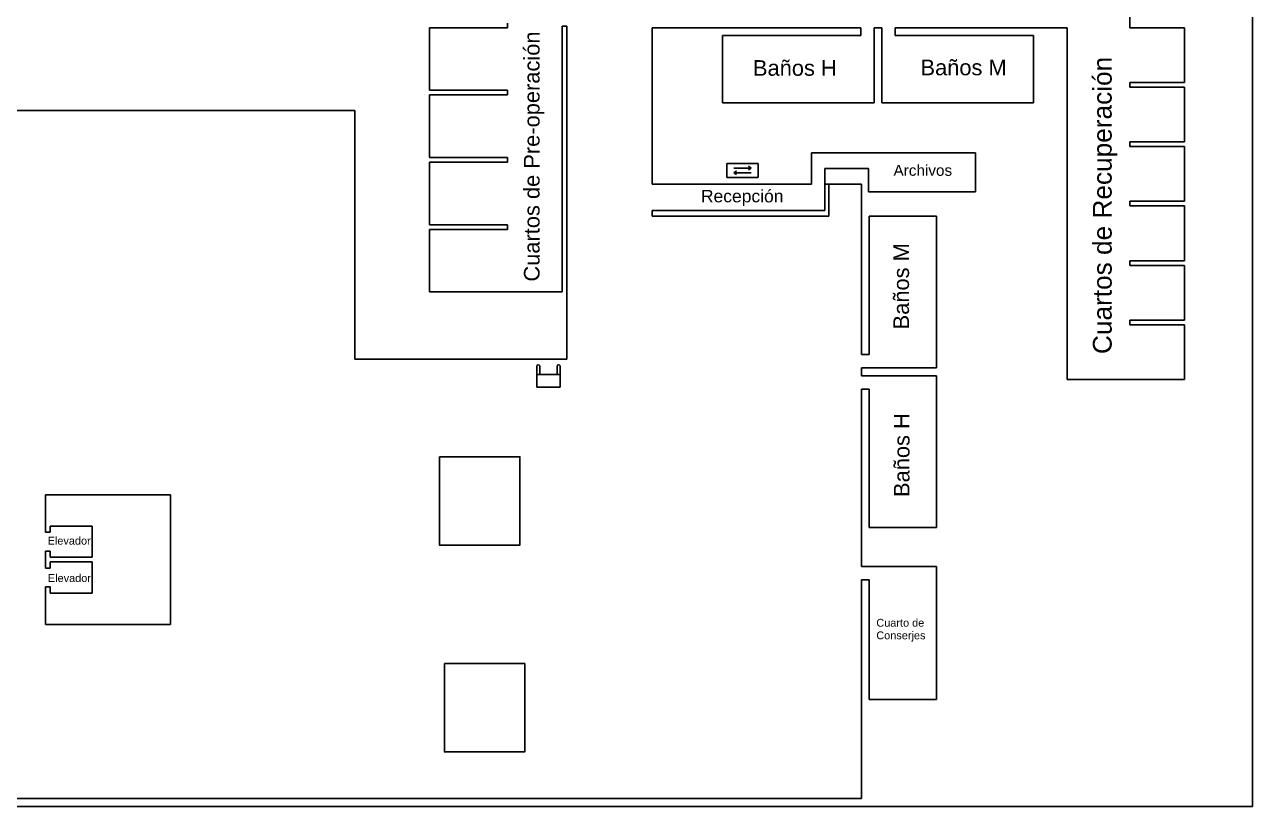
# Model space of a CAD drawing. Header units: millimetres. Extents: x 241 to 740, y 2361 to 4836.
# Drawn here: x 362.7 to 441.2, y 2360.5 to 2410.5 of the extents above; entities that cross this region are included whole.
import ezdxf

# ---------------------------------------------------------------- set-up
doc = ezdxf.new("R2010")
doc.units = ezdxf.units.MM
for name, color, linetype in [('DefaultNetwork', 100, 'Continuous'), ('DefaultTags', 7, 'Continuous'), ('DefaultWalls', 5, 'Continuous')]:
    doc.layers.add(name, color=color, linetype=linetype)
doc.styles.get("Standard").update_dxf_attribs({"font": 'arial.ttf'})

msp = doc.modelspace()

# ---------------------------------------------------------------- linework, layer by layer
at = {"layer": 'DefaultNetwork', "color": 6}
for p, q in [((407.59, 2400.763), (407.59, 2401.663)), ((407.59, 2401.663), (409.59, 2401.663)), ((409.14, 2401.363), (408.04, 2401.363)), ((409.14, 2401.363), (408.979, 2401.482)), ((409.14, 2401.363), (408.979, 2401.245)), ((409.59, 2401.663), (409.59, 2400.763)), ((409.59, 2400.763), (407.59, 2400.763)), ((408.04, 2401.063), (408.201, 2401.182)), ((408.04, 2401.063), (409.14, 2401.063)), ((408.04, 2401.063), (408.201, 2400.945))]:
    msp.add_line(p, q, dxfattribs=at)
at = {"layer": 'DefaultNetwork'}
for p, q in [((395.42, 2388.16), (395.42, 2388.679)), ((395.42, 2388.16), (395.42, 2387.36)), ((396.92, 2388.16), (395.42, 2388.16)), ((395.62, 2388.679), (395.62, 2388.16)), ((396.72, 2388.16), (396.72, 2388.679)), ((396.92, 2388.679), (396.92, 2388.16)), ((396.92, 2387.36), (396.92, 2388.16)), ((395.42, 2387.36), (396.92, 2387.36))]:
    msp.add_line(p, q, dxfattribs=at)
for centre in [(395.52, 2388.679), (396.82, 2388.679)]:
    msp.add_arc(centre, 0.1, 0, 180, dxfattribs=at)
at = {"layer": 'DefaultWalls'}
for p, q in [((441.207, 2431.241), (441.207, 2360.541)), ((441.207, 2431.241), (441.207, 2360.541)), ((441.207, 2431.241), (441.207, 2360.541)), ((441.207, 2431.241), (441.207, 2360.541)), ((433.357, 2411.641), (433.357, 2410.441)), ((433.357, 2411.641), (433.357, 2410.441)), ((433.357, 2411.641), (433.357, 2410.441)), ((433.357, 2411.641), (433.357, 2410.441)), ((392.557, 2410.341), (388.557, 2410.341)), ((388.557, 2410.341), (388.557, 2406.341)), ((392.557, 2410.341), (388.557, 2410.341)), ((388.557, 2410.341), (388.557, 2406.341)), ((392.557, 2410.341), (388.557, 2410.341)), ((388.557, 2410.341), (388.557, 2406.341)), ((392.557, 2410.341), (388.557, 2410.341)), ((388.557, 2410.341), (388.557, 2406.341)), ((392.557, 2410.341), (393.557, 2410.341)), ((392.557, 2410.341), (393.557, 2410.341)), ((392.557, 2410.341), (393.557, 2410.341)), ((392.557, 2410.341), (393.557, 2410.341)), ((393.557, 2410.341), (393.557, 2410.641)), ((393.557, 2410.341), (393.557, 2410.641)), ((393.557, 2410.341), (393.557, 2410.641)), ((393.557, 2410.341), (393.557, 2410.641)), ((397.057, 2393.441), (397.057, 2410.441)), ((397.057, 2410.441), (397.357, 2410.441)), ((397.057, 2393.441), (397.057, 2410.441)), ((397.057, 2410.441), (397.357, 2410.441)), ((397.057, 2393.441), (397.057, 2410.441)), ((397.057, 2410.441), (397.357, 2410.441)), ((397.057, 2393.441), (397.057, 2410.441)), ((397.057, 2410.441), (397.357, 2410.441)), ((397.357, 2410.441), (397.357, 2393.141)), ((397.357, 2410.441), (397.357, 2393.141)), ((397.357, 2410.441), (397.357, 2393.141)), ((397.357, 2410.441), (397.357, 2393.141)), ((407.307, 2410.341), (402.807, 2410.341)), ((402.807, 2410.341), (402.807, 2400.341)), ((407.307, 2410.341), (402.807, 2410.341)), ((402.807, 2410.341), (402.807, 2400.341)), ((407.307, 2410.341), (402.807, 2410.341)), ((402.807, 2410.341), (402.807, 2400.341)), ((407.307, 2410.341), (402.807, 2410.341)), ((402.807, 2410.341), (402.807, 2400.341)), ((416.157, 2410.341), (406.807, 2410.341)), ((416.157, 2410.341), (406.807, 2410.341)), ((416.157, 2410.341), (406.807, 2410.341)), ((416.157, 2410.341), (406.807, 2410.341)), ((416.157, 2410.341), (416.157, 2409.841)), ((416.157, 2410.341), (416.157, 2409.841)), ((416.157, 2410.341), (416.157, 2409.841)), ((416.157, 2410.341), (416.157, 2409.841)), ((417.007, 2410.341), (417.507, 2410.341)), ((417.507, 2410.341), (417.007, 2410.341)), ((417.007, 2410.341), (417.007, 2405.541)), ((417.007, 2410.341), (417.507, 2410.341)), ((417.507, 2410.341), (417.007, 2410.341)), ((417.007, 2410.341), (417.007, 2405.541)), ((417.007, 2410.341), (417.507, 2410.341)), ((417.507, 2410.341), (417.007, 2410.341)), ((417.007, 2410.341), (417.007, 2405.541)), ((417.007, 2410.341), (417.507, 2410.341)), ((417.507, 2410.341), (417.007, 2410.341)), ((417.007, 2410.341), (417.007, 2405.541)), ((417.507, 2410.341), (417.507, 2405.541)), ((417.507, 2410.341), (417.507, 2405.541)), ((417.507, 2410.341), (417.507, 2405.541)), ((417.507, 2410.341), (417.507, 2405.541)), ((429.357, 2410.341), (418.357, 2410.341)), ((418.357, 2410.341), (418.357, 2409.841)), ((429.357, 2410.341), (418.357, 2410.341)), ((418.357, 2410.341), (418.357, 2409.841)), ((429.357, 2410.341), (418.357, 2410.341)), ((418.357, 2410.341), (418.357, 2409.841)), ((429.357, 2410.341), (418.357, 2410.341)), ((418.357, 2410.341), (418.357, 2409.841)), ((429.357, 2410.341), (429.357, 2387.841)), ((429.357, 2410.341), (429.357, 2387.841)), ((429.357, 2410.341), (429.357, 2387.841)), ((429.357, 2410.341), (429.357, 2387.841)), ((433.357, 2410.441), (433.357, 2410.341)), ((433.357, 2410.441), (433.357, 2410.341)), ((433.357, 2410.441), (433.357, 2410.341)), ((433.357, 2410.441), (433.357, 2410.341)), ((433.357, 2410.341), (436.857, 2410.341)), ((433.357, 2410.341), (436.857, 2410.341)), ((433.357, 2410.341), (436.857, 2410.341)), ((433.357, 2410.341), (436.857, 2410.341)), ((433.657, 2410.341), (436.857, 2410.341)), ((433.657, 2410.341), (436.857, 2410.341)), ((433.657, 2410.341), (436.857, 2410.341)), ((433.657, 2410.341), (436.857, 2410.341)), ((436.857, 2406.841), (436.857, 2410.341)), ((436.857, 2406.841), (436.857, 2410.341)), ((436.857, 2406.841), (436.857, 2410.341)), ((436.857, 2406.841), (436.857, 2410.341)), ((416.157, 2409.841), (407.307, 2409.841)), ((407.307, 2409.841), (407.307, 2405.541)), ((416.157, 2409.841), (407.307, 2409.841)), ((407.307, 2409.841), (407.307, 2405.541)), ((416.157, 2409.841), (407.307, 2409.841)), ((407.307, 2409.841), (407.307, 2405.541)), ((416.157, 2409.841), (407.307, 2409.841)), ((407.307, 2409.841), (407.307, 2405.541)), ((418.357, 2409.841), (427.207, 2409.841)), ((418.357, 2409.841), (427.207, 2409.841)), ((418.357, 2409.841), (427.207, 2409.841)), ((418.357, 2409.841), (427.207, 2409.841)), ((427.207, 2405.541), (427.207, 2409.841)), ((427.207, 2405.541), (427.207, 2409.841)), ((427.207, 2405.541), (427.207, 2409.841)), ((427.207, 2405.541), (427.207, 2409.841)), ((436.857, 2406.841), (433.357, 2406.841)), ((433.357, 2406.541), (433.357, 2406.841)), ((436.857, 2406.841), (433.357, 2406.841)), ((433.357, 2406.541), (433.357, 2406.841)), ((436.857, 2406.841), (433.357, 2406.841)), ((433.357, 2406.541), (433.357, 2406.841)), ((436.857, 2406.841), (433.357, 2406.841)), ((433.357, 2406.541), (433.357, 2406.841)), ((388.257, 2406.041), (388.257, 2406.041)), ((388.257, 2406.041), (388.257, 2406.041)), ((388.257, 2406.041), (388.257, 2406.041)), ((388.257, 2406.041), (388.257, 2406.041)), ((388.557, 2406.341), (392.557, 2406.341)), ((388.557, 2406.341), (392.557, 2406.341)), ((388.557, 2406.341), (392.557, 2406.341)), ((388.557, 2406.341), (392.557, 2406.341)), ((388.557, 2406.041), (392.557, 2406.041)), ((388.557, 2406.041), (388.557, 2402.041)), ((388.557, 2406.041), (392.557, 2406.041)), ((388.557, 2406.041), (388.557, 2402.041)), ((388.557, 2406.041), (392.557, 2406.041)), ((388.557, 2406.041), (388.557, 2402.041)), ((388.557, 2406.041), (392.557, 2406.041)), ((388.557, 2406.041), (388.557, 2402.041)), ((392.557, 2406.341), (393.557, 2406.341)), ((392.557, 2406.341), (393.557, 2406.341)), ((392.557, 2406.341), (393.557, 2406.341)), ((392.557, 2406.341), (393.557, 2406.341)), ((392.557, 2406.041), (393.557, 2406.041)), ((392.557, 2406.041), (393.557, 2406.041)), ((392.557, 2406.041), (393.557, 2406.041)), ((392.557, 2406.041), (393.557, 2406.041)), ((393.557, 2406.341), (393.557, 2406.041)), ((393.557, 2406.341), (393.557, 2406.041)), ((393.557, 2406.341), (393.557, 2406.041)), ((393.557, 2406.341), (393.557, 2406.041)), ((436.857, 2406.541), (433.357, 2406.541)), ((436.857, 2406.541), (433.357, 2406.541)), ((436.857, 2406.541), (433.357, 2406.541)), ((436.857, 2406.541), (433.357, 2406.541)), ((436.857, 2406.541), (436.857, 2403.041)), ((436.857, 2406.541), (436.857, 2403.041)), ((436.857, 2406.541), (436.857, 2403.041)), ((436.857, 2406.541), (436.857, 2403.041)), ((417.007, 2405.541), (407.307, 2405.541)), ((417.007, 2405.541), (407.307, 2405.541)), ((417.007, 2405.541), (407.307, 2405.541)), ((417.007, 2405.541), (407.307, 2405.541)), ((417.007, 2405.541), (407.307, 2405.541)), ((417.007, 2405.541), (407.307, 2405.541)), ((417.007, 2405.541), (407.307, 2405.541)), ((417.007, 2405.541), (407.307, 2405.541)), ((427.207, 2405.541), (417.507, 2405.541)), ((427.207, 2405.541), (417.507, 2405.541)), ((427.207, 2405.541), (417.507, 2405.541)), ((427.207, 2405.541), (417.507, 2405.541)), ((349.207, 2405.041), (383.789, 2405.041)), ((349.207, 2405.041), (383.789, 2405.041)), ((349.207, 2405.041), (383.789, 2405.041)), ((349.207, 2405.041), (383.789, 2405.041)), ((383.789, 2405.041), (383.789, 2389.141)), ((383.789, 2405.041), (383.789, 2389.141)), ((383.789, 2405.041), (383.789, 2389.141)), ((383.789, 2405.041), (383.789, 2389.141)), ((436.857, 2403.041), (433.357, 2403.041)), ((433.357, 2402.741), (433.357, 2403.041)), ((436.857, 2403.041), (433.357, 2403.041)), ((433.357, 2402.741), (433.357, 2403.041)), ((436.857, 2403.041), (433.357, 2403.041)), ((433.357, 2402.741), (433.357, 2403.041)), ((436.857, 2403.041), (433.357, 2403.041)), ((433.357, 2402.741), (433.357, 2403.041)), ((388.557, 2402.041), (392.557, 2402.041)), ((388.557, 2402.041), (392.557, 2402.041)), ((388.557, 2402.041), (392.557, 2402.041)), ((388.557, 2402.041), (392.557, 2402.041)), ((392.557, 2402.041), (393.557, 2402.041)), ((392.557, 2402.041), (393.557, 2402.041)), ((392.557, 2402.041), (393.557, 2402.041)), ((392.557, 2402.041), (393.557, 2402.041)), ((393.557, 2402.041), (393.557, 2401.741)), ((393.557, 2402.041), (393.557, 2401.741)), ((393.557, 2402.041), (393.557, 2401.741)), ((393.557, 2402.041), (393.557, 2401.741)), ((412.997, 2400.341), (412.997, 2402.341)), ((412.997, 2402.341), (423.497, 2402.341)), ((412.997, 2400.341), (412.997, 2402.341)), ((412.997, 2402.341), (423.497, 2402.341)), ((412.997, 2400.341), (412.997, 2402.341)), ((412.997, 2402.341), (423.497, 2402.341)), ((412.997, 2400.341), (412.997, 2402.341)), ((412.997, 2402.341), (423.497, 2402.341)), ((423.497, 2402.341), (423.497, 2399.841)), ((423.497, 2402.341), (423.497, 2399.841)), ((423.497, 2402.341), (423.497, 2399.841)), ((423.497, 2402.341), (423.497, 2399.841)), ((436.857, 2402.741), (433.357, 2402.741)), ((436.857, 2402.741), (433.357, 2402.741)), ((436.857, 2402.741), (433.357, 2402.741)), ((436.857, 2402.741), (433.357, 2402.741)), ((436.857, 2402.741), (436.857, 2399.241)), ((436.857, 2402.741), (436.857, 2399.241)), ((436.857, 2402.741), (436.857, 2399.241)), ((436.857, 2402.741), (436.857, 2399.241)), ((388.557, 2401.741), (392.557, 2401.741)), ((388.557, 2401.741), (388.557, 2397.741)), ((388.557, 2401.741), (392.557, 2401.741)), ((388.557, 2401.741), (388.557, 2397.741)), ((388.557, 2401.741), (392.557, 2401.741)), ((388.557, 2401.741), (388.557, 2397.741)), ((388.557, 2401.741), (392.557, 2401.741)), ((388.557, 2401.741), (388.557, 2397.741)), ((392.557, 2401.741), (393.557, 2401.741)), ((392.557, 2401.741), (393.557, 2401.741)), ((392.557, 2401.741), (393.557, 2401.741)), ((392.557, 2401.741), (393.557, 2401.741)), ((413.847, 2400.341), (413.847, 2401.341)), ((413.847, 2401.341), (416.647, 2401.341)), ((413.847, 2400.341), (413.847, 2401.341)), ((413.847, 2401.341), (416.647, 2401.341)), ((413.847, 2400.341), (413.847, 2401.341)), ((413.847, 2401.341), (416.647, 2401.341)), ((413.847, 2400.341), (413.847, 2401.341)), ((413.847, 2401.341), (416.647, 2401.341)), ((416.647, 2401.341), (416.647, 2399.841)), ((416.647, 2401.341), (416.647, 2399.841)), ((416.647, 2401.341), (416.647, 2399.841)), ((416.647, 2401.341), (416.647, 2399.841)), ((402.807, 2400.341), (412.807, 2400.341)), ((402.807, 2400.341), (412.807, 2400.341)), ((402.807, 2400.341), (412.807, 2400.341)), ((402.807, 2400.341), (412.807, 2400.341)), ((412.807, 2400.341), (412.997, 2400.341)), ((412.807, 2400.341), (412.997, 2400.341)), ((412.807, 2400.341), (412.997, 2400.341)), ((412.807, 2400.341), (412.997, 2400.341)), ((413.847, 2400.341), (416.193, 2400.341)), ((413.847, 2398.641), (413.847, 2400.341)), ((413.847, 2400.341), (416.193, 2400.341)), ((413.847, 2398.641), (413.847, 2400.341)), ((413.847, 2400.341), (416.193, 2400.341)), ((413.847, 2398.641), (413.847, 2400.341)), ((413.847, 2400.341), (416.193, 2400.341)), ((413.847, 2398.641), (413.847, 2400.341)), ((414.107, 2398.291), (414.107, 2400.341)), ((414.107, 2398.291), (414.107, 2400.341)), ((414.107, 2398.291), (414.107, 2400.341)), ((414.107, 2398.291), (414.107, 2400.341)), ((416.193, 2389.432), (416.193, 2400.341)), ((416.193, 2389.432), (416.193, 2400.341)), ((416.193, 2389.432), (416.193, 2400.341)), ((416.193, 2389.432), (416.193, 2400.341)), ((416.647, 2399.841), (423.497, 2399.841)), ((416.647, 2399.841), (423.497, 2399.841)), ((416.647, 2399.841), (423.497, 2399.841)), ((416.647, 2399.841), (423.497, 2399.841)), ((436.857, 2399.241), (433.357, 2399.241)), ((433.357, 2398.941), (433.357, 2399.241)), ((436.857, 2399.241), (433.357, 2399.241)), ((433.357, 2398.941), (433.357, 2399.241)), ((436.857, 2399.241), (433.357, 2399.241)), ((433.357, 2398.941), (433.357, 2399.241)), ((436.857, 2399.241), (433.357, 2399.241)), ((433.357, 2398.941), (433.357, 2399.241)), ((436.857, 2398.941), (433.357, 2398.941)), ((436.857, 2398.941), (433.357, 2398.941)), ((436.857, 2398.941), (433.357, 2398.941)), ((436.857, 2398.941), (433.357, 2398.941)), ((436.857, 2398.941), (436.857, 2395.441)), ((436.857, 2398.941), (436.857, 2395.441)), ((436.857, 2398.941), (436.857, 2395.441)), ((436.857, 2398.941), (436.857, 2395.441)), ((402.807, 2398.641), (413.847, 2398.641)), ((402.807, 2398.641), (402.807, 2398.291)), ((402.807, 2398.641), (413.847, 2398.641)), ((402.807, 2398.641), (402.807, 2398.291)), ((402.807, 2398.641), (413.847, 2398.641)), ((402.807, 2398.641), (402.807, 2398.291)), ((402.807, 2398.641), (413.847, 2398.641)), ((402.807, 2398.641), (402.807, 2398.291)), ((402.807, 2398.291), (414.107, 2398.291)), ((402.807, 2398.291), (414.107, 2398.291)), ((402.807, 2398.291), (414.107, 2398.291)), ((402.807, 2398.291), (414.107, 2398.291)), ((420.993, 2398.282), (416.693, 2398.282)), ((416.693, 2389.432), (416.693, 2398.282)), ((420.993, 2398.282), (416.693, 2398.282)), ((416.693, 2389.432), (416.693, 2398.282)), ((420.993, 2398.282), (416.693, 2398.282)), ((416.693, 2389.432), (416.693, 2398.282)), ((420.993, 2398.282), (416.693, 2398.282)), ((416.693, 2389.432), (416.693, 2398.282)), ((420.993, 2398.282), (420.993, 2388.582)), ((420.993, 2398.282), (420.993, 2388.582)), ((420.993, 2398.282), (420.993, 2388.582)), ((420.993, 2398.282), (420.993, 2388.582)), ((388.557, 2397.741), (392.557, 2397.741)), ((388.557, 2397.741), (392.557, 2397.741)), ((388.557, 2397.741), (392.557, 2397.741)), ((388.557, 2397.741), (392.557, 2397.741)), ((388.557, 2397.441), (392.557, 2397.441)), ((388.557, 2397.441), (388.557, 2393.441)), ((388.557, 2397.441), (392.557, 2397.441)), ((388.557, 2397.441), (388.557, 2393.441)), ((388.557, 2397.441), (392.557, 2397.441)), ((388.557, 2397.441), (388.557, 2393.441)), ((388.557, 2397.441), (392.557, 2397.441)), ((388.557, 2397.441), (388.557, 2393.441)), ((392.557, 2397.741), (393.557, 2397.741)), ((392.557, 2397.741), (393.557, 2397.741)), ((392.557, 2397.741), (393.557, 2397.741)), ((392.557, 2397.741), (393.557, 2397.741)), ((392.557, 2397.441), (393.557, 2397.441)), ((392.557, 2397.441), (393.557, 2397.441)), ((392.557, 2397.441), (393.557, 2397.441)), ((392.557, 2397.441), (393.557, 2397.441)), ((393.557, 2397.741), (393.557, 2397.441)), ((393.557, 2397.741), (393.557, 2397.441)), ((393.557, 2397.741), (393.557, 2397.441)), ((393.557, 2397.741), (393.557, 2397.441)), ((436.857, 2395.441), (433.357, 2395.441)), ((433.357, 2395.141), (433.357, 2395.441)), ((436.857, 2395.441), (433.357, 2395.441)), ((433.357, 2395.141), (433.357, 2395.441)), ((436.857, 2395.441), (433.357, 2395.441)), ((433.357, 2395.141), (433.357, 2395.441)), ((436.857, 2395.441), (433.357, 2395.441)), ((433.357, 2395.141), (433.357, 2395.441)), ((436.857, 2395.141), (433.357, 2395.141)), ((436.857, 2395.141), (433.357, 2395.141)), ((436.857, 2395.141), (433.357, 2395.141)), ((436.857, 2395.141), (433.357, 2395.141)), ((436.857, 2395.141), (436.857, 2391.641)), ((436.857, 2395.141), (436.857, 2391.641)), ((436.857, 2395.141), (436.857, 2391.641)), ((436.857, 2395.141), (436.857, 2391.641)), ((388.557, 2393.441), (392.557, 2393.441)), ((388.557, 2393.441), (392.557, 2393.441)), ((388.557, 2393.441), (392.557, 2393.441)), ((388.557, 2393.441), (392.557, 2393.441)), ((392.557, 2393.441), (393.557, 2393.441)), ((392.557, 2393.441), (393.557, 2393.441)), ((392.557, 2393.441), (393.557, 2393.441)), ((392.557, 2393.441), (393.557, 2393.441)), ((393.557, 2393.441), (397.057, 2393.441)), ((393.557, 2393.441), (397.057, 2393.441)), ((393.557, 2393.441), (397.057, 2393.441)), ((393.557, 2393.441), (397.057, 2393.441)), ((397.357, 2393.141), (397.357, 2389.141)), ((397.357, 2393.141), (397.357, 2389.141)), ((397.357, 2393.141), (397.357, 2389.141)), ((397.357, 2393.141), (397.357, 2389.141)), ((436.857, 2391.641), (433.357, 2391.641)), ((433.357, 2391.341), (433.357, 2391.641)), ((436.857, 2391.641), (433.357, 2391.641)), ((433.357, 2391.341), (433.357, 2391.641)), ((436.857, 2391.641), (433.357, 2391.641)), ((433.357, 2391.341), (433.357, 2391.641)), ((436.857, 2391.641), (433.357, 2391.641)), ((433.357, 2391.341), (433.357, 2391.641)), ((436.857, 2391.341), (433.357, 2391.341)), ((436.857, 2391.341), (433.357, 2391.341)), ((436.857, 2391.341), (433.357, 2391.341)), ((436.857, 2391.341), (433.357, 2391.341)), ((436.857, 2391.341), (436.857, 2387.841)), ((436.857, 2391.341), (436.857, 2387.841)), ((436.857, 2391.341), (436.857, 2387.841)), ((436.857, 2391.341), (436.857, 2387.841)), ((385.857, 2389.141), (383.789, 2389.141)), ((385.857, 2389.141), (383.789, 2389.141)), ((385.857, 2389.141), (383.789, 2389.141)), ((385.857, 2389.141), (383.789, 2389.141)), ((397.357, 2389.141), (385.857, 2389.141)), ((397.357, 2389.141), (385.857, 2389.141)), ((397.357, 2389.141), (385.857, 2389.141)), ((397.357, 2389.141), (385.857, 2389.141)), ((416.193, 2389.432), (416.693, 2389.432)), ((416.193, 2389.432), (416.693, 2389.432)), ((416.193, 2389.432), (416.693, 2389.432)), ((416.193, 2389.432), (416.693, 2389.432)), ((416.193, 2388.082), (416.193, 2388.582)), ((416.193, 2388.582), (416.193, 2388.082)), ((416.193, 2388.582), (420.993, 2388.582)), ((416.193, 2388.082), (416.193, 2388.582)), ((416.193, 2388.582), (416.193, 2388.082)), ((416.193, 2388.582), (420.993, 2388.582)), ((416.193, 2388.082), (416.193, 2388.582)), ((416.193, 2388.582), (416.193, 2388.082)), ((416.193, 2388.582), (420.993, 2388.582)), ((416.193, 2388.082), (416.193, 2388.582)), ((416.193, 2388.582), (416.193, 2388.082)), ((416.193, 2388.582), (420.993, 2388.582)), ((416.193, 2388.082), (420.993, 2388.082)), ((416.193, 2388.082), (420.993, 2388.082)), ((416.193, 2388.082), (420.993, 2388.082)), ((416.193, 2388.082), (420.993, 2388.082)), ((420.993, 2388.082), (420.993, 2378.382)), ((420.993, 2388.082), (420.993, 2378.382)), ((420.993, 2388.082), (420.993, 2378.382)), ((420.993, 2388.082), (420.993, 2378.382)), ((420.993, 2388.082), (420.993, 2378.382)), ((420.993, 2388.082), (420.993, 2378.382)), ((420.993, 2388.082), (420.993, 2378.382)), ((420.993, 2388.082), (420.993, 2378.382)), ((416.193, 2387.232), (416.193, 2377.882)), ((416.193, 2387.232), (416.693, 2387.232)), ((416.193, 2387.232), (416.193, 2377.882)), ((416.193, 2387.232), (416.693, 2387.232)), ((416.193, 2387.232), (416.193, 2377.882)), ((416.193, 2387.232), (416.693, 2387.232)), ((416.193, 2387.232), (416.193, 2377.882)), ((416.193, 2387.232), (416.693, 2387.232)), ((416.693, 2387.232), (416.693, 2378.382)), ((416.693, 2387.232), (416.693, 2378.382)), ((416.693, 2387.232), (416.693, 2378.382)), ((416.693, 2387.232), (416.693, 2378.382)), ((429.357, 2387.841), (433.357, 2387.841)), ((429.357, 2387.841), (433.357, 2387.841)), ((429.357, 2387.841), (433.357, 2387.841)), ((429.357, 2387.841), (433.357, 2387.841)), ((436.857, 2387.841), (433.357, 2387.841)), ((436.857, 2387.841), (433.357, 2387.841)), ((436.857, 2387.841), (433.357, 2387.841)), ((436.857, 2387.841), (433.357, 2387.841)), ((363.988, 2378.274), (363.988, 2380.474)), ((363.988, 2380.474), (371.988, 2380.474)), ((363.988, 2378.274), (363.988, 2380.474)), ((363.988, 2380.474), (371.988, 2380.474)), ((363.988, 2378.274), (363.988, 2380.474)), ((363.988, 2380.474), (371.988, 2380.474)), ((363.988, 2378.274), (363.988, 2380.474)), ((363.988, 2380.474), (371.988, 2380.474)), ((371.988, 2380.474), (371.988, 2372.174)), ((371.988, 2380.474), (371.988, 2372.174)), ((371.988, 2380.474), (371.988, 2372.174)), ((371.988, 2380.474), (371.988, 2372.174)), ((363.988, 2378.474), (363.988, 2378.074)), ((363.988, 2378.474), (363.988, 2378.074)), ((363.988, 2378.474), (363.988, 2378.074)), ((363.988, 2378.474), (363.988, 2378.074)), ((364.288, 2378.074), (364.288, 2378.474)), ((366.988, 2378.474), (364.288, 2378.474)), ((364.288, 2378.074), (364.288, 2378.474)), ((366.988, 2378.474), (364.288, 2378.474)), ((364.288, 2378.074), (364.288, 2378.474)), ((366.988, 2378.474), (364.288, 2378.474)), ((364.288, 2378.074), (364.288, 2378.474)), ((366.988, 2378.474), (364.288, 2378.474)), ((366.988, 2376.474), (366.988, 2378.474)), ((366.988, 2376.474), (366.988, 2378.474)), ((366.988, 2376.474), (366.988, 2378.474)), ((366.988, 2376.474), (366.988, 2378.474)), ((363.988, 2378.074), (364.288, 2378.074)), ((363.988, 2378.074), (364.288, 2378.074)), ((363.988, 2378.074), (364.288, 2378.074)), ((363.988, 2378.074), (364.288, 2378.074)), ((416.193, 2377.882), (416.193, 2375.882)), ((416.193, 2377.882), (416.193, 2375.882)), ((416.193, 2377.882), (416.193, 2375.882)), ((416.193, 2377.882), (416.193, 2375.882)), ((416.693, 2378.382), (420.993, 2378.382)), ((416.693, 2378.382), (420.993, 2378.382)), ((416.693, 2378.382), (420.993, 2378.382)), ((416.693, 2378.382), (420.993, 2378.382)), ((363.988, 2375.774), (363.988, 2376.874)), ((363.988, 2376.874), (364.288, 2376.874)), ((363.988, 2375.774), (363.988, 2376.874)), ((363.988, 2376.874), (364.288, 2376.874)), ((363.988, 2375.774), (363.988, 2376.874)), ((363.988, 2376.874), (364.288, 2376.874)), ((363.988, 2375.774), (363.988, 2376.874)), ((363.988, 2376.874), (364.288, 2376.874)), ((364.288, 2376.474), (364.288, 2376.874)), ((364.288, 2376.474), (364.288, 2376.874)), ((364.288, 2376.474), (364.288, 2376.874)), ((364.288, 2376.474), (364.288, 2376.874)), ((366.988, 2376.474), (364.288, 2376.474)), ((366.988, 2376.474), (364.288, 2376.474)), ((366.988, 2376.474), (364.288, 2376.474)), ((366.988, 2376.474), (364.288, 2376.474)), ((364.288, 2375.774), (364.288, 2376.174)), ((366.988, 2376.174), (364.288, 2376.174)), ((364.288, 2375.774), (364.288, 2376.174)), ((366.988, 2376.174), (364.288, 2376.174)), ((364.288, 2375.774), (364.288, 2376.174)), ((366.988, 2376.174), (364.288, 2376.174)), ((364.288, 2375.774), (364.288, 2376.174)), ((366.988, 2376.174), (364.288, 2376.174)), ((366.988, 2374.174), (366.988, 2376.174)), ((366.988, 2374.174), (366.988, 2376.174)), ((366.988, 2374.174), (366.988, 2376.174)), ((366.988, 2374.174), (366.988, 2376.174)), ((364.288, 2375.774), (363.988, 2375.774)), ((364.288, 2375.774), (363.988, 2375.774)), ((364.288, 2375.774), (363.988, 2375.774)), ((364.288, 2375.774), (363.988, 2375.774)), ((420.993, 2375.882), (416.193, 2375.882)), ((420.993, 2375.882), (416.193, 2375.882)), ((420.993, 2375.882), (416.193, 2375.882)), ((420.993, 2375.882), (416.193, 2375.882)), ((420.993, 2375.882), (420.993, 2367.382)), ((420.993, 2375.882), (420.993, 2367.382)), ((420.993, 2375.882), (420.993, 2367.382)), ((420.993, 2375.882), (420.993, 2367.382)), ((363.988, 2372.174), (363.988, 2374.574)), ((364.288, 2374.574), (363.988, 2374.574)), ((363.988, 2372.174), (363.988, 2374.574)), ((364.288, 2374.574), (363.988, 2374.574)), ((363.988, 2372.174), (363.988, 2374.574)), ((364.288, 2374.574), (363.988, 2374.574)), ((363.988, 2372.174), (363.988, 2374.574)), ((364.288, 2374.574), (363.988, 2374.574)), ((364.288, 2374.174), (364.288, 2374.574)), ((364.288, 2374.174), (364.288, 2374.574)), ((364.288, 2374.174), (364.288, 2374.574)), ((364.288, 2374.174), (364.288, 2374.574)), ((416.193, 2375.032), (416.193, 2361.041)), ((416.693, 2375.032), (416.193, 2375.032)), ((416.193, 2375.032), (416.193, 2361.041)), ((416.693, 2375.032), (416.193, 2375.032)), ((416.193, 2375.032), (416.193, 2361.041)), ((416.693, 2375.032), (416.193, 2375.032)), ((416.193, 2375.032), (416.193, 2361.041)), ((416.693, 2375.032), (416.193, 2375.032)), ((416.693, 2375.032), (416.693, 2367.382)), ((416.693, 2375.032), (416.693, 2367.382)), ((416.693, 2375.032), (416.693, 2367.382)), ((416.693, 2375.032), (416.693, 2367.382)), ((363.988, 2372.174), (363.988, 2374.174)), ((363.988, 2372.174), (363.988, 2374.174)), ((363.988, 2372.174), (363.988, 2374.174)), ((363.988, 2372.174), (363.988, 2374.174)), ((364.288, 2374.174), (366.988, 2374.174)), ((364.288, 2374.174), (366.988, 2374.174)), ((364.288, 2374.174), (366.988, 2374.174)), ((364.288, 2374.174), (366.988, 2374.174)), ((371.988, 2372.174), (363.988, 2372.174)), ((371.988, 2372.174), (363.988, 2372.174)), ((371.988, 2372.174), (363.988, 2372.174)), ((371.988, 2372.174), (363.988, 2372.174)), ((420.993, 2367.382), (416.693, 2367.382)), ((420.993, 2367.382), (416.693, 2367.382)), ((420.993, 2367.382), (416.693, 2367.382)), ((420.993, 2367.382), (416.693, 2367.382)), ((416.193, 2361.041), (343.207, 2361.041)), ((416.193, 2361.041), (343.207, 2361.041)), ((416.193, 2361.041), (343.207, 2361.041)), ((416.193, 2361.041), (343.207, 2361.041)), ((441.207, 2360.541), (343.207, 2360.541)), ((441.207, 2360.541), (343.207, 2360.541)), ((441.207, 2360.541), (343.207, 2360.541)), ((441.207, 2360.541), (343.207, 2360.541))]:
    msp.add_line(p, q, dxfattribs=at)
for points in [[(389.201, 2382.899), (394.344, 2382.899), (394.344, 2377.254), (389.201, 2377.254)], [(389.201, 2382.899), (394.344, 2382.899), (394.344, 2377.254), (389.201, 2377.254)], [(389.201, 2382.899), (394.344, 2382.899), (394.344, 2377.254), (389.201, 2377.254)], [(389.201, 2382.899), (394.344, 2382.899), (394.344, 2377.254), (389.201, 2377.254)], [(389.514, 2369.671), (394.656, 2369.671), (394.656, 2364.026), (389.514, 2364.026)], [(389.514, 2369.671), (394.656, 2369.671), (394.656, 2364.026), (389.514, 2364.026)], [(389.514, 2369.671), (394.656, 2369.671), (394.656, 2364.026), (389.514, 2364.026)], [(389.514, 2369.671), (394.656, 2369.671), (394.656, 2364.026), (389.514, 2364.026)]]:
    msp.add_lwpolyline(points, close=True, dxfattribs=at)

# ---------------------------------------------------------------- texts
at = {"layer": 'DefaultTags'}
for s, height, p in [('Cuartos de Pre-operación', 1, (395.603, 2394.104)), ('Cuartos de Recuperación', 1.2, (432.201, 2389.471)), ('Baños M', 1, (419.236, 2391.048)), ('Baños H', 1, (419.268, 2380.33))]:
    msp.add_text(s, height=height, rotation=90, dxfattribs=at).set_placement(p)
for s, height, p in [('Baños M', 1, (419.972, 2407.298)), ('Baños H', 1, (409.255, 2407.266)), ('Archivos', 0.7, (418.246, 2400.869)), ('Recepción', 0.8, (405.926, 2399.172)), ('Elevador', 0.5, (364.133, 2377.285)), ('Elevador', 0.5, (364.149, 2374.895)), ('Cuarto de', 0.5, (417.146, 2372.035)), ('Conserjes', 0.5, (417.146, 2371.232))]:
    msp.add_text(s, height=height, dxfattribs=at).set_placement(p)

doc.saveas('drawing.dxf')
